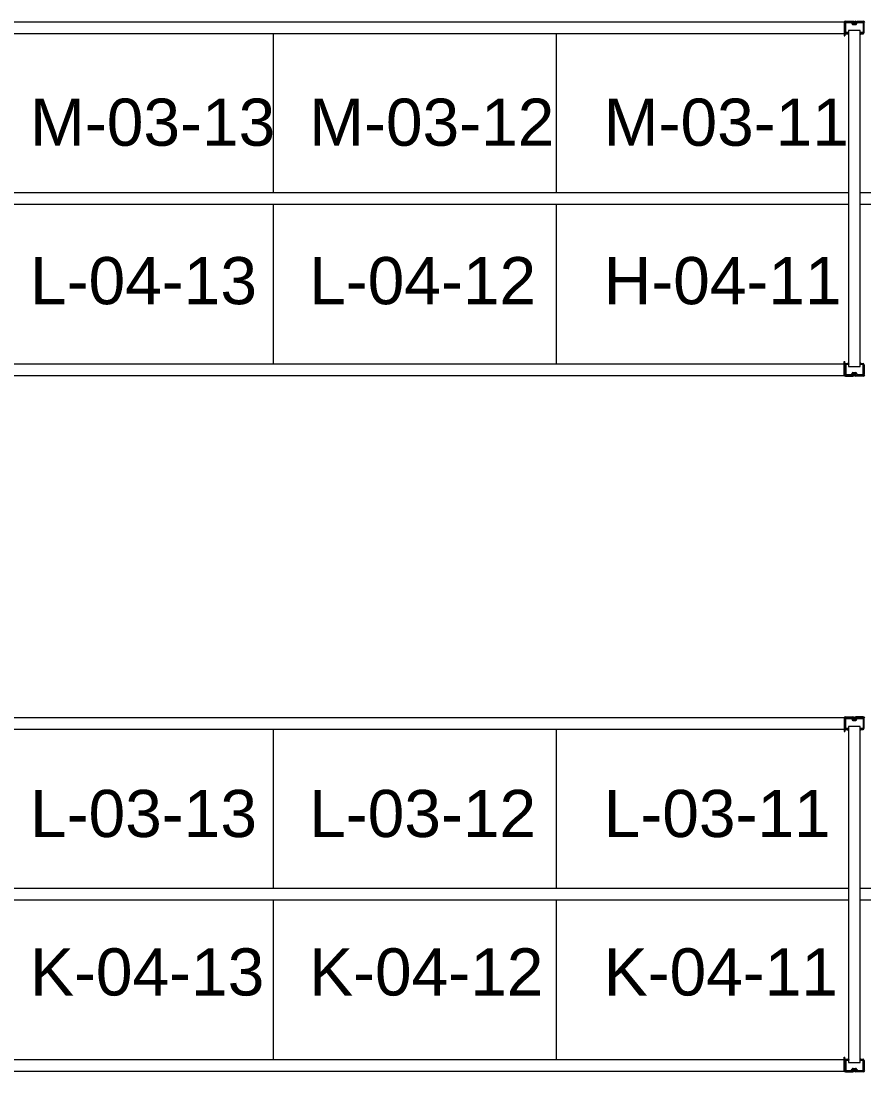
# Model space of a CAD drawing. Header units: inches. Extents: x 2743 to 10591, y -1604 to 5792.
# Drawn here: x 4470.6 to 4613.6, y 4693.9 to 4872.1 of the extents above; entities that cross this region are included whole.
import ezdxf

# ---------------------------------------------------------------- set-up
doc = ezdxf.new("R2010")
doc.units = ezdxf.units.IN
doc.header["$LTSCALE"] = 0.1875
doc.header["$MEASUREMENT"] = 0
for name, color, linetype, lineweight in [('22 Dimension', 7, 'Continuous', 5), ('32 Echelle', 160, 'Continuous', 15), ('33 Poutre', 30, 'Continuous', 15)]:
    doc.layers.add(name, color=color, linetype=linetype, lineweight=lineweight)
doc.styles.add('arial', font='')
doc.styles.get('arial').set_extended_font_data('Arial')

msp = doc.modelspace()

# ---------------------------------------------------------------- hatches: boundary and pattern name
at = {"layer": '32 Echelle'}
for points in [[(4610.95873, 4869.81503), (4610.95873, 4870.00253), (4610.77123, 4870.00253)], [(4610.95873, 4869.81503), (4610.95873, 4870.00253), (4610.77123, 4870.00253)], [(4612.95873, 4869.81503), (4612.95873, 4870.00253), (4613.14623, 4870.00253)], [(4612.95873, 4869.81503), (4612.95873, 4870.00253), (4613.14623, 4870.00253)], [(4610.95873, 4814.19003), (4610.95873, 4814.00253), (4610.77123, 4814.00253)], [(4610.95873, 4814.19003), (4610.95873, 4814.00253), (4610.77123, 4814.00253)], [(4612.95873, 4814.19003), (4612.95873, 4814.00253), (4613.14623, 4814.00253)], [(4612.95873, 4814.19003), (4612.95873, 4814.00253), (4613.14623, 4814.00253)], [(4610.95873, 4751.81503), (4610.95873, 4752.00253), (4610.77123, 4752.00253)], [(4610.95873, 4751.81503), (4610.95873, 4752.00253), (4610.77123, 4752.00253)], [(4612.95873, 4751.81503), (4612.95873, 4752.00253), (4613.14623, 4752.00253)], [(4612.95873, 4751.81503), (4612.95873, 4752.00253), (4613.14623, 4752.00253)], [(4610.95873, 4696.19003), (4610.95873, 4696.00253), (4610.77123, 4696.00253)], [(4610.95873, 4696.19003), (4610.95873, 4696.00253), (4610.77123, 4696.00253)], [(4612.95873, 4696.19003), (4612.95873, 4696.00253), (4613.14623, 4696.00253)], [(4612.95873, 4696.19003), (4612.95873, 4696.00253), (4613.14623, 4696.00253)]]:
    msp.add_hatch(color=256, dxfattribs=at).paths.add_polyline_path(points)

# ---------------------------------------------------------------- linework, layer by layer
at = {"layer": '22 Dimension'}
for p, q in [((4513.33373, 4870.00253), (4513.33373, 4843.00253)), ((4561.33373, 4870.00253), (4561.33373, 4843.00253)), ((4610.95873, 4843.00253), (4465.33373, 4843.00253)), ((4758.58373, 4843.00253), (4612.95873, 4843.00253)), ((4610.95873, 4841.00253), (4465.33373, 4841.00253)), ((4513.33373, 4841.00253), (4513.33373, 4814.00253)), ((4561.33373, 4841.00253), (4561.33373, 4814.00253)), ((4758.58373, 4841.00253), (4612.95873, 4841.00253)), ((4513.33373, 4752.00253), (4513.33373, 4725.00253)), ((4561.33373, 4752.00253), (4561.33373, 4725.00253)), ((4610.95873, 4725.00253), (4465.33373, 4725.00253)), ((4758.58373, 4725.00253), (4612.95873, 4725.00253)), ((4610.95873, 4723.00253), (4465.33373, 4723.00253)), ((4610.95873, 4723.00253), (4465.33373, 4723.00253)), ((4513.33373, 4723.00253), (4513.33373, 4696.00253)), ((4561.33373, 4723.00253), (4561.33373, 4696.00253)), ((4758.58373, 4723.00253), (4612.95873, 4723.00253))]:
    msp.add_line(p, q, dxfattribs=at)
at = {"layer": '32 Echelle', "linetype": 'Continuous', "lineweight": 25}
for p, q in [((4610.33377, 4871.81878), (4610.33377, 4870.18628)), ((4610.33377, 4871.81878), (4610.33377, 4870.18628)), ((4610.42377, 4870.18628), (4610.42377, 4871.81878)), ((4610.42377, 4870.18628), (4610.42377, 4871.81878)), ((4611.44636, 4872.00253), (4610.51752, 4872.00253)), ((4611.44636, 4872.00253), (4610.51752, 4872.00253)), ((4610.51752, 4871.91253), (4611.44636, 4871.91253)), ((4610.51752, 4871.91253), (4611.44636, 4871.91253)), ((4611.53602, 4871.84619), (4611.57993, 4871.70256)), ((4611.53602, 4871.84619), (4611.57993, 4871.70256)), ((4611.666, 4871.72887), (4611.62208, 4871.8725)), ((4611.666, 4871.72887), (4611.62208, 4871.8725)), ((4612.16181, 4871.66253), (4611.75565, 4871.66253)), ((4612.16181, 4871.66253), (4611.75565, 4871.66253)), ((4611.75565, 4871.57253), (4612.16181, 4871.57253)), ((4611.75565, 4871.57253), (4612.16181, 4871.57253)), ((4612.29538, 4871.8725), (4612.25147, 4871.72887)), ((4612.29538, 4871.8725), (4612.25147, 4871.72887)), ((4612.33754, 4871.70256), (4612.38145, 4871.84619)), ((4612.33754, 4871.70256), (4612.38145, 4871.84619)), ((4613.39994, 4872.00253), (4612.4711, 4872.00253)), ((4613.39994, 4872.00253), (4612.4711, 4872.00253)), ((4612.4711, 4871.91253), (4613.39994, 4871.91253)), ((4612.4711, 4871.91253), (4613.39994, 4871.91253)), ((4613.49369, 4871.81878), (4613.49369, 4870.18628)), ((4613.49369, 4871.81878), (4613.49369, 4870.18628)), ((4613.58369, 4870.18628), (4613.58369, 4871.81878)), ((4613.58369, 4870.18628), (4613.58369, 4871.81878)), ((4610.93377, 4870.09253), (4610.51752, 4870.09253)), ((4610.93377, 4870.09253), (4610.51752, 4870.09253)), ((4610.51752, 4870.00253), (4610.93377, 4870.00253)), ((4610.51752, 4870.00253), (4610.93377, 4870.00253)), ((4610.93377, 4870.00253), (4610.93377, 4870.09253)), ((4610.93377, 4870.00253), (4610.93377, 4870.09253)), ((4613.39994, 4870.09253), (4612.98369, 4870.09253)), ((4612.98369, 4870.09253), (4612.98369, 4870.00253)), ((4613.39994, 4870.09253), (4612.98369, 4870.09253)), ((4612.98369, 4870.09253), (4612.98369, 4870.00253)), ((4612.98369, 4870.00253), (4613.39994, 4870.00253)), ((4612.98369, 4870.00253), (4613.39994, 4870.00253)), ((4610.33377, 4812.18628), (4610.33377, 4813.81878)), ((4610.33377, 4812.18628), (4610.33377, 4813.81878)), ((4610.42377, 4813.81878), (4610.42377, 4812.18628)), ((4610.42377, 4813.81878), (4610.42377, 4812.18628)), ((4610.51752, 4814.00253), (4610.93377, 4814.00253)), ((4610.51752, 4814.00253), (4610.93377, 4814.00253)), ((4610.93377, 4813.91253), (4610.51752, 4813.91253)), ((4610.93377, 4813.91253), (4610.51752, 4813.91253)), ((4610.93377, 4814.00253), (4610.93377, 4813.91253)), ((4610.93377, 4814.00253), (4610.93377, 4813.91253)), ((4611.75565, 4812.43253), (4612.16181, 4812.43253)), ((4611.75565, 4812.43253), (4612.16181, 4812.43253)), ((4612.98369, 4814.00253), (4613.39994, 4814.00253)), ((4612.98369, 4813.91253), (4612.98369, 4814.00253)), ((4612.98369, 4814.00253), (4613.39994, 4814.00253)), ((4612.98369, 4813.91253), (4612.98369, 4814.00253)), ((4613.39994, 4813.91253), (4612.98369, 4813.91253)), ((4613.39994, 4813.91253), (4612.98369, 4813.91253)), ((4613.49369, 4812.18628), (4613.49369, 4813.81878)), ((4613.49369, 4812.18628), (4613.49369, 4813.81878)), ((4613.58369, 4813.81878), (4613.58369, 4812.18628)), ((4613.58369, 4813.81878), (4613.58369, 4812.18628)), ((4610.51752, 4812.09253), (4611.44636, 4812.09253)), ((4610.51752, 4812.09253), (4611.44636, 4812.09253)), ((4611.44636, 4812.00253), (4610.51752, 4812.00253)), ((4611.44636, 4812.00253), (4610.51752, 4812.00253)), ((4611.53602, 4812.15887), (4611.57993, 4812.3025)), ((4611.53602, 4812.15887), (4611.57993, 4812.3025)), ((4611.666, 4812.27619), (4611.62208, 4812.13256)), ((4611.666, 4812.27619), (4611.62208, 4812.13256)), ((4612.16181, 4812.34253), (4611.75565, 4812.34253)), ((4612.16181, 4812.34253), (4611.75565, 4812.34253)), ((4612.29538, 4812.13256), (4612.25147, 4812.27619)), ((4612.29538, 4812.13256), (4612.25147, 4812.27619)), ((4612.33754, 4812.3025), (4612.38145, 4812.15887)), ((4612.33754, 4812.3025), (4612.38145, 4812.15887)), ((4612.4711, 4812.09253), (4613.39994, 4812.09253)), ((4612.4711, 4812.09253), (4613.39994, 4812.09253)), ((4613.39994, 4812.00253), (4612.4711, 4812.00253)), ((4613.39994, 4812.00253), (4612.4711, 4812.00253)), ((4610.33377, 4753.81878), (4610.33377, 4752.18628)), ((4610.33377, 4753.81878), (4610.33377, 4752.18628)), ((4610.42377, 4752.18628), (4610.42377, 4753.81878)), ((4610.42377, 4752.18628), (4610.42377, 4753.81878)), ((4611.44636, 4754.00253), (4610.51752, 4754.00253)), ((4611.44636, 4754.00253), (4610.51752, 4754.00253)), ((4610.51752, 4753.91253), (4611.44636, 4753.91253)), ((4610.51752, 4753.91253), (4611.44636, 4753.91253)), ((4611.53602, 4753.84619), (4611.57993, 4753.70256)), ((4611.53602, 4753.84619), (4611.57993, 4753.70256)), ((4611.666, 4753.72887), (4611.62208, 4753.8725)), ((4611.666, 4753.72887), (4611.62208, 4753.8725)), ((4612.16181, 4753.66253), (4611.75565, 4753.66253)), ((4612.16181, 4753.66253), (4611.75565, 4753.66253)), ((4612.29538, 4753.8725), (4612.25147, 4753.72887)), ((4612.29538, 4753.8725), (4612.25147, 4753.72887)), ((4612.33754, 4753.70256), (4612.38145, 4753.84619)), ((4612.33754, 4753.70256), (4612.38145, 4753.84619)), ((4613.39994, 4754.00253), (4612.4711, 4754.00253)), ((4613.39994, 4754.00253), (4612.4711, 4754.00253)), ((4612.4711, 4753.91253), (4613.39994, 4753.91253)), ((4612.4711, 4753.91253), (4613.39994, 4753.91253)), ((4613.49369, 4753.81878), (4613.49369, 4752.18628)), ((4613.49369, 4753.81878), (4613.49369, 4752.18628)), ((4613.58369, 4752.18628), (4613.58369, 4753.81878)), ((4613.58369, 4752.18628), (4613.58369, 4753.81878)), ((4610.93377, 4752.09253), (4610.51752, 4752.09253)), ((4610.93377, 4752.09253), (4610.51752, 4752.09253)), ((4610.51752, 4752.00253), (4610.93377, 4752.00253)), ((4610.51752, 4752.00253), (4610.93377, 4752.00253)), ((4610.93377, 4752.00253), (4610.93377, 4752.09253)), ((4610.93377, 4752.00253), (4610.93377, 4752.09253)), ((4611.75565, 4753.57253), (4612.16181, 4753.57253)), ((4611.75565, 4753.57253), (4612.16181, 4753.57253)), ((4613.39994, 4752.09253), (4612.98369, 4752.09253)), ((4612.98369, 4752.09253), (4612.98369, 4752.00253)), ((4613.39994, 4752.09253), (4612.98369, 4752.09253)), ((4612.98369, 4752.09253), (4612.98369, 4752.00253)), ((4612.98369, 4752.00253), (4613.39994, 4752.00253)), ((4612.98369, 4752.00253), (4613.39994, 4752.00253)), ((4610.33377, 4694.18628), (4610.33377, 4695.81878)), ((4610.33377, 4694.18628), (4610.33377, 4695.81878)), ((4610.42377, 4695.81878), (4610.42377, 4694.18628)), ((4610.42377, 4695.81878), (4610.42377, 4694.18628)), ((4610.51752, 4696.00253), (4610.93377, 4696.00253)), ((4610.51752, 4696.00253), (4610.93377, 4696.00253)), ((4610.93377, 4695.91253), (4610.51752, 4695.91253)), ((4610.93377, 4695.91253), (4610.51752, 4695.91253)), ((4610.93377, 4696.00253), (4610.93377, 4695.91253)), ((4610.93377, 4696.00253), (4610.93377, 4695.91253)), ((4612.98369, 4696.00253), (4613.39994, 4696.00253)), ((4612.98369, 4695.91253), (4612.98369, 4696.00253)), ((4612.98369, 4696.00253), (4613.39994, 4696.00253)), ((4612.98369, 4695.91253), (4612.98369, 4696.00253)), ((4613.39994, 4695.91253), (4612.98369, 4695.91253)), ((4613.39994, 4695.91253), (4612.98369, 4695.91253)), ((4613.49369, 4694.18628), (4613.49369, 4695.81878)), ((4613.49369, 4694.18628), (4613.49369, 4695.81878)), ((4613.58369, 4695.81878), (4613.58369, 4694.18628)), ((4613.58369, 4695.81878), (4613.58369, 4694.18628)), ((4610.51752, 4694.09253), (4611.44636, 4694.09253)), ((4610.51752, 4694.09253), (4611.44636, 4694.09253)), ((4611.44636, 4694.00253), (4610.51752, 4694.00253)), ((4611.44636, 4694.00253), (4610.51752, 4694.00253)), ((4611.53602, 4694.15887), (4611.57993, 4694.3025)), ((4611.53602, 4694.15887), (4611.57993, 4694.3025)), ((4611.666, 4694.27619), (4611.62208, 4694.13256)), ((4611.666, 4694.27619), (4611.62208, 4694.13256)), ((4611.75565, 4694.43253), (4612.16181, 4694.43253)), ((4611.75565, 4694.43253), (4612.16181, 4694.43253)), ((4612.16181, 4694.34253), (4611.75565, 4694.34253)), ((4612.16181, 4694.34253), (4611.75565, 4694.34253)), ((4612.29538, 4694.13256), (4612.25147, 4694.27619)), ((4612.29538, 4694.13256), (4612.25147, 4694.27619)), ((4612.33754, 4694.3025), (4612.38145, 4694.15887)), ((4612.33754, 4694.3025), (4612.38145, 4694.15887)), ((4612.4711, 4694.09253), (4613.39994, 4694.09253)), ((4612.4711, 4694.09253), (4613.39994, 4694.09253)), ((4613.39994, 4694.00253), (4612.4711, 4694.00253)), ((4613.39994, 4694.00253), (4612.4711, 4694.00253))]:
    msp.add_line(p, q, dxfattribs=at)
at = {"layer": '32 Echelle'}
for p, q in [((4610.95873, 4870.00253), (4610.77123, 4870.00253)), ((4610.95873, 4869.81503), (4610.77123, 4870.00253)), ((4610.95873, 4870.00253), (4610.77123, 4870.00253)), ((4610.95873, 4869.81503), (4610.77123, 4870.00253)), ((4612.95873, 4870.50253), (4610.95873, 4870.50253)), ((4610.95873, 4870.50253), (4610.95873, 4813.50253)), ((4612.95873, 4870.50253), (4610.95873, 4870.50253)), ((4610.95873, 4870.50253), (4610.95873, 4813.50253)), ((4610.95873, 4869.81503), (4610.95873, 4870.00253)), ((4610.95873, 4869.81503), (4610.95873, 4870.00253)), ((4612.95873, 4813.50253), (4612.95873, 4870.50253)), ((4612.95873, 4813.50253), (4612.95873, 4870.50253)), ((4612.95873, 4870.00253), (4613.14623, 4870.00253)), ((4612.95873, 4869.81503), (4612.95873, 4870.00253)), ((4612.95873, 4869.81503), (4613.14623, 4870.00253)), ((4612.95873, 4870.00253), (4613.14623, 4870.00253)), ((4612.95873, 4869.81503), (4612.95873, 4870.00253)), ((4612.95873, 4869.81503), (4613.14623, 4870.00253)), ((4610.95873, 4814.19003), (4610.77123, 4814.00253)), ((4610.95873, 4814.19003), (4610.77123, 4814.00253)), ((4610.95873, 4814.00253), (4610.77123, 4814.00253)), ((4610.95873, 4814.00253), (4610.77123, 4814.00253)), ((4610.95873, 4814.19003), (4610.95873, 4814.00253)), ((4610.95873, 4814.19003), (4610.95873, 4814.00253)), ((4610.95873, 4813.50253), (4612.95873, 4813.50253)), ((4610.95873, 4813.50253), (4612.95873, 4813.50253)), ((4612.95873, 4814.19003), (4612.95873, 4814.00253)), ((4612.95873, 4814.19003), (4613.14623, 4814.00253)), ((4612.95873, 4814.19003), (4612.95873, 4814.00253)), ((4612.95873, 4814.19003), (4613.14623, 4814.00253)), ((4612.95873, 4814.00253), (4613.14623, 4814.00253)), ((4612.95873, 4814.00253), (4613.14623, 4814.00253)), ((4610.95873, 4752.00253), (4610.77123, 4752.00253)), ((4610.95873, 4751.81503), (4610.77123, 4752.00253)), ((4610.95873, 4752.00253), (4610.77123, 4752.00253)), ((4610.95873, 4751.81503), (4610.77123, 4752.00253)), ((4612.95873, 4752.50253), (4610.95873, 4752.50253)), ((4610.95873, 4752.50253), (4610.95873, 4695.50253)), ((4612.95873, 4752.50253), (4610.95873, 4752.50253)), ((4610.95873, 4752.50253), (4610.95873, 4695.50253)), ((4610.95873, 4751.81503), (4610.95873, 4752.00253)), ((4610.95873, 4751.81503), (4610.95873, 4752.00253)), ((4612.95873, 4695.50253), (4612.95873, 4752.50253)), ((4612.95873, 4695.50253), (4612.95873, 4752.50253)), ((4612.95873, 4752.00253), (4613.14623, 4752.00253)), ((4612.95873, 4751.81503), (4612.95873, 4752.00253)), ((4612.95873, 4751.81503), (4613.14623, 4752.00253)), ((4612.95873, 4752.00253), (4613.14623, 4752.00253)), ((4612.95873, 4751.81503), (4612.95873, 4752.00253)), ((4612.95873, 4751.81503), (4613.14623, 4752.00253)), ((4610.95873, 4696.19003), (4610.77123, 4696.00253)), ((4610.95873, 4696.19003), (4610.77123, 4696.00253)), ((4610.95873, 4696.00253), (4610.77123, 4696.00253)), ((4610.95873, 4696.00253), (4610.77123, 4696.00253)), ((4610.95873, 4696.19003), (4610.95873, 4696.00253)), ((4610.95873, 4696.19003), (4610.95873, 4696.00253)), ((4610.95873, 4695.50253), (4612.95873, 4695.50253)), ((4610.95873, 4695.50253), (4612.95873, 4695.50253)), ((4612.95873, 4696.19003), (4612.95873, 4696.00253)), ((4612.95873, 4696.19003), (4613.14623, 4696.00253)), ((4612.95873, 4696.19003), (4612.95873, 4696.00253)), ((4612.95873, 4696.19003), (4613.14623, 4696.00253)), ((4612.95873, 4696.00253), (4613.14623, 4696.00253)), ((4612.95873, 4696.00253), (4613.14623, 4696.00253))]:
    msp.add_line(p, q, dxfattribs=at)
at = {"layer": '32 Echelle', "linetype": 'Continuous', "lineweight": 25}
for centre, radius, start, end in [((4610.51752, 4871.81878), 0.18375, 90, 180), ((4610.51752, 4871.81878), 0.18375, 90, 180), ((4610.51752, 4871.81878), 0.09375, 90, 180), ((4610.51752, 4871.81878), 0.09375, 90, 180), ((4611.44636, 4871.81878), 0.18375, 17, 90), ((4611.44636, 4871.81878), 0.18375, 17, 90), ((4611.44636, 4871.81878), 0.09375, 17, 90), ((4611.44636, 4871.81878), 0.09375, 17, 90), ((4611.75565, 4871.75628), 0.18375, 197, 270), ((4611.75565, 4871.75628), 0.18375, 197, 270), ((4611.75565, 4871.75628), 0.09375, 197, 270), ((4611.75565, 4871.75628), 0.09375, 197, 270), ((4612.16181, 4871.75628), 0.09375, 270, 343), ((4612.16181, 4871.75628), 0.09375, 270, 343), ((4612.16181, 4871.75628), 0.18375, 270, 343), ((4612.16181, 4871.75628), 0.18375, 270, 343), ((4612.4711, 4871.81878), 0.18375, 90, 163), ((4612.4711, 4871.81878), 0.18375, 90, 163), ((4612.4711, 4871.81878), 0.09375, 90, 163), ((4612.4711, 4871.81878), 0.09375, 90, 163), ((4613.39994, 4871.81878), 0.18375, 0, 90), ((4613.39994, 4871.81878), 0.18375, 0, 90), ((4613.39994, 4871.81878), 0.09375, 0, 90), ((4613.39994, 4871.81878), 0.09375, 0, 90), ((4610.51752, 4870.18628), 0.18375, 180, 270), ((4610.51752, 4870.18628), 0.18375, 180, 270), ((4610.51752, 4870.18628), 0.09375, 180, 270), ((4610.51752, 4870.18628), 0.09375, 180, 270), ((4613.39994, 4870.18628), 0.09375, 270, 0), ((4613.39994, 4870.18628), 0.18375, 270, 0), ((4613.39994, 4870.18628), 0.09375, 270, 0), ((4613.39994, 4870.18628), 0.18375, 270, 0), ((4610.51752, 4813.81878), 0.18375, 90, 180), ((4610.51752, 4813.81878), 0.18375, 90, 180), ((4610.51752, 4813.81878), 0.09375, 90, 180), ((4610.51752, 4813.81878), 0.09375, 90, 180), ((4611.75565, 4812.24878), 0.18375, 90, 163), ((4611.75565, 4812.24878), 0.18375, 90, 163), ((4612.16181, 4812.24878), 0.18375, 17, 90), ((4612.16181, 4812.24878), 0.18375, 17, 90), ((4613.39994, 4813.81878), 0.18375, 0, 90), ((4613.39994, 4813.81878), 0.18375, 0, 90), ((4613.39994, 4813.81878), 0.09375, 0, 90), ((4613.39994, 4813.81878), 0.09375, 0, 90), ((4610.51752, 4812.18628), 0.18375, 180, 270), ((4610.51752, 4812.18628), 0.18375, 180, 270), ((4610.51752, 4812.18628), 0.09375, 180, 270), ((4610.51752, 4812.18628), 0.09375, 180, 270), ((4611.44636, 4812.18628), 0.09375, 270, 343), ((4611.44636, 4812.18628), 0.09375, 270, 343), ((4611.44636, 4812.18628), 0.18375, 270, 343), ((4611.44636, 4812.18628), 0.18375, 270, 343), ((4611.75565, 4812.24878), 0.09375, 90, 163), ((4611.75565, 4812.24878), 0.09375, 90, 163), ((4612.16181, 4812.24878), 0.09375, 17, 90), ((4612.16181, 4812.24878), 0.09375, 17, 90), ((4612.4711, 4812.18628), 0.18375, 197, 270), ((4612.4711, 4812.18628), 0.18375, 197, 270), ((4612.4711, 4812.18628), 0.09375, 197, 270), ((4612.4711, 4812.18628), 0.09375, 197, 270), ((4613.39994, 4812.18628), 0.09375, 270, 0), ((4613.39994, 4812.18628), 0.18375, 270, 0), ((4613.39994, 4812.18628), 0.09375, 270, 0), ((4613.39994, 4812.18628), 0.18375, 270, 0), ((4610.51752, 4753.81878), 0.18375, 90, 180), ((4610.51752, 4753.81878), 0.18375, 90, 180), ((4610.51752, 4753.81878), 0.09375, 90, 180), ((4610.51752, 4753.81878), 0.09375, 90, 180), ((4611.44636, 4753.81878), 0.18375, 17, 90), ((4611.44636, 4753.81878), 0.18375, 17, 90), ((4611.44636, 4753.81878), 0.09375, 17, 90), ((4611.44636, 4753.81878), 0.09375, 17, 90), ((4611.75565, 4753.75628), 0.18375, 197, 270), ((4611.75565, 4753.75628), 0.18375, 197, 270), ((4611.75565, 4753.75628), 0.09375, 197, 270), ((4611.75565, 4753.75628), 0.09375, 197, 270), ((4612.16181, 4753.75628), 0.09375, 270, 343), ((4612.16181, 4753.75628), 0.09375, 270, 343), ((4612.16181, 4753.75628), 0.18375, 270, 343), ((4612.16181, 4753.75628), 0.18375, 270, 343), ((4612.4711, 4753.81878), 0.18375, 90, 163), ((4612.4711, 4753.81878), 0.18375, 90, 163), ((4612.4711, 4753.81878), 0.09375, 90, 163), ((4612.4711, 4753.81878), 0.09375, 90, 163), ((4613.39994, 4753.81878), 0.18375, 0, 90), ((4613.39994, 4753.81878), 0.18375, 0, 90), ((4613.39994, 4753.81878), 0.09375, 0, 90), ((4613.39994, 4753.81878), 0.09375, 0, 90), ((4610.51752, 4752.18628), 0.18375, 180, 270), ((4610.51752, 4752.18628), 0.18375, 180, 270), ((4610.51752, 4752.18628), 0.09375, 180, 270), ((4610.51752, 4752.18628), 0.09375, 180, 270), ((4613.39994, 4752.18628), 0.09375, 270, 0), ((4613.39994, 4752.18628), 0.18375, 270, 0), ((4613.39994, 4752.18628), 0.09375, 270, 0), ((4613.39994, 4752.18628), 0.18375, 270, 0), ((4610.51752, 4695.81878), 0.18375, 90, 180), ((4610.51752, 4695.81878), 0.18375, 90, 180), ((4610.51752, 4695.81878), 0.09375, 90, 180), ((4610.51752, 4695.81878), 0.09375, 90, 180), ((4613.39994, 4695.81878), 0.18375, 0, 90), ((4613.39994, 4695.81878), 0.18375, 0, 90), ((4613.39994, 4695.81878), 0.09375, 0, 90), ((4613.39994, 4695.81878), 0.09375, 0, 90), ((4610.51752, 4694.18628), 0.18375, 180, 270), ((4610.51752, 4694.18628), 0.18375, 180, 270), ((4610.51752, 4694.18628), 0.09375, 180, 270), ((4610.51752, 4694.18628), 0.09375, 180, 270), ((4611.44636, 4694.18628), 0.09375, 270, 343), ((4611.44636, 4694.18628), 0.09375, 270, 343), ((4611.44636, 4694.18628), 0.18375, 270, 343), ((4611.44636, 4694.18628), 0.18375, 270, 343), ((4611.75565, 4694.24878), 0.18375, 90, 163), ((4611.75565, 4694.24878), 0.18375, 90, 163), ((4611.75565, 4694.24878), 0.09375, 90, 163), ((4611.75565, 4694.24878), 0.09375, 90, 163), ((4612.16181, 4694.24878), 0.18375, 17, 90), ((4612.16181, 4694.24878), 0.18375, 17, 90), ((4612.16181, 4694.24878), 0.09375, 17, 90), ((4612.16181, 4694.24878), 0.09375, 17, 90), ((4612.4711, 4694.18628), 0.18375, 197, 270), ((4612.4711, 4694.18628), 0.18375, 197, 270), ((4612.4711, 4694.18628), 0.09375, 197, 270), ((4612.4711, 4694.18628), 0.09375, 197, 270), ((4613.39994, 4694.18628), 0.09375, 270, 0), ((4613.39994, 4694.18628), 0.18375, 270, 0), ((4613.39994, 4694.18628), 0.09375, 270, 0), ((4613.39994, 4694.18628), 0.18375, 270, 0)]:
    msp.add_arc(centre, radius, start, end, dxfattribs=at)
at = {"layer": '33 Poutre'}
for p, q in [((4466.08373, 4872.00253), (4610.20873, 4872.00253)), ((4610.20873, 4872.00253), (4610.20873, 4870.00253)), ((4610.20873, 4871.87753), (4610.20873, 4869.62153)), ((4610.32773, 4871.87753), (4610.32773, 4869.62153)), ((4611.71473, 4872.00253), (4610.45273, 4872.00253)), ((4611.83973, 4871.66253), (4611.83973, 4871.87753)), ((4611.83973, 4871.66253), (4611.95873, 4871.66253)), ((4611.95873, 4871.66253), (4611.95873, 4871.87753)), ((4611.95873, 4871.66253), (4611.95873, 4871.87753)), ((4612.07773, 4871.66253), (4611.95873, 4871.66253)), ((4612.07773, 4871.66253), (4612.07773, 4871.87753)), ((4612.20273, 4872.00253), (4613.46473, 4872.00253)), ((4466.08373, 4870.00253), (4610.20873, 4870.00253)), ((4610.20873, 4869.62153), (4610.32773, 4869.62153)), ((4610.20873, 4812.12753), (4610.20873, 4814.38353)), ((4610.20873, 4814.38353), (4610.32773, 4814.38353)), ((4610.32773, 4812.12753), (4610.32773, 4814.38353)), ((4466.08373, 4814.00253), (4610.20873, 4814.00253)), ((4610.20873, 4812.00253), (4610.20873, 4814.00253)), ((4466.08373, 4812.00253), (4610.20873, 4812.00253)), ((4611.71473, 4812.00253), (4610.45273, 4812.00253)), ((4610.45273, 4811.88353), (4611.71473, 4811.88353)), ((4611.83973, 4812.34253), (4611.83973, 4812.12753)), ((4611.83973, 4812.34253), (4611.95873, 4812.34253)), ((4611.95873, 4812.34253), (4611.95873, 4812.12753)), ((4611.95873, 4812.34253), (4611.95873, 4812.12753)), ((4612.07773, 4812.34253), (4611.95873, 4812.34253)), ((4612.07773, 4812.34253), (4612.07773, 4812.12753)), ((4612.20273, 4812.00253), (4613.46473, 4812.00253)), ((4613.46473, 4811.88353), (4612.20273, 4811.88353)), ((4466.08373, 4754.00253), (4610.20873, 4754.00253)), ((4610.20873, 4754.00253), (4610.20873, 4752.00253)), ((4610.20873, 4753.87753), (4610.20873, 4751.62153)), ((4610.32773, 4753.87753), (4610.32773, 4751.62153)), ((4610.45273, 4754.12153), (4611.71473, 4754.12153)), ((4611.71473, 4754.00253), (4610.45273, 4754.00253)), ((4611.83973, 4753.66253), (4611.83973, 4753.87753)), ((4611.83973, 4753.66253), (4611.95873, 4753.66253)), ((4611.95873, 4753.66253), (4611.95873, 4753.87753)), ((4611.95873, 4753.66253), (4611.95873, 4753.87753)), ((4612.07773, 4753.66253), (4611.95873, 4753.66253)), ((4612.07773, 4753.66253), (4612.07773, 4753.87753)), ((4613.46473, 4754.12153), (4612.20273, 4754.12153)), ((4612.20273, 4754.00253), (4613.46473, 4754.00253)), ((4466.08373, 4752.00253), (4610.20873, 4752.00253)), ((4610.20873, 4751.62153), (4610.32773, 4751.62153)), ((4466.08373, 4696.00253), (4610.20873, 4696.00253)), ((4610.20873, 4694.12753), (4610.20873, 4696.38353)), ((4610.20873, 4696.38353), (4610.32773, 4696.38353)), ((4610.20873, 4694.00253), (4610.20873, 4696.00253)), ((4610.32773, 4694.12753), (4610.32773, 4696.38353)), ((4466.08373, 4694.00253), (4610.20873, 4694.00253)), ((4611.71473, 4694.00253), (4610.45273, 4694.00253)), ((4610.45273, 4693.88353), (4611.71473, 4693.88353)), ((4611.83973, 4694.34253), (4611.83973, 4694.12753)), ((4611.83973, 4694.34253), (4611.95873, 4694.34253)), ((4611.95873, 4694.34253), (4611.95873, 4694.12753)), ((4611.95873, 4694.34253), (4611.95873, 4694.12753)), ((4612.07773, 4694.34253), (4611.95873, 4694.34253)), ((4612.07773, 4694.34253), (4612.07773, 4694.12753)), ((4612.20273, 4694.00253), (4613.46473, 4694.00253)), ((4613.46473, 4693.88353), (4612.20273, 4693.88353))]:
    msp.add_line(p, q, dxfattribs=at)
for centre, radius, start, end in [((4610.45273, 4871.87753), 0.244, 90, 180), ((4610.45273, 4871.87753), 0.125, 90, 180), ((4611.71473, 4871.87753), 0.244, 0, 90), ((4611.71473, 4871.87753), 0.125, 0, 90), ((4612.20273, 4871.87753), 0.244, 90, 180), ((4612.20273, 4871.87753), 0.125, 90, 180), ((4613.46473, 4871.87753), 0.244, 0, 90), ((4613.46473, 4871.87753), 0.125, 0, 90), ((4610.45273, 4812.12753), 0.244, 180, 270), ((4610.45273, 4812.12753), 0.125, 180, 270), ((4611.71473, 4812.12753), 0.125, 270, 0), ((4611.71473, 4812.12753), 0.244, 270, 0), ((4612.20273, 4812.12753), 0.244, 180, 270), ((4612.20273, 4812.12753), 0.125, 180, 270), ((4613.46473, 4812.12753), 0.244, 270, 0), ((4613.46473, 4812.12753), 0.125, 270, 0), ((4610.45273, 4753.87753), 0.244, 90, 180), ((4610.45273, 4753.87753), 0.125, 90, 180), ((4611.71473, 4753.87753), 0.244, 0, 90), ((4611.71473, 4753.87753), 0.125, 0, 90), ((4612.20273, 4753.87753), 0.244, 90, 180), ((4612.20273, 4753.87753), 0.125, 90, 180), ((4613.46473, 4753.87753), 0.244, 0, 90), ((4613.46473, 4753.87753), 0.125, 0, 90), ((4610.45273, 4694.12753), 0.244, 180, 270), ((4610.45273, 4694.12753), 0.125, 180, 270), ((4611.71473, 4694.12753), 0.125, 270, 0), ((4611.71473, 4694.12753), 0.244, 270, 0), ((4612.20273, 4694.12753), 0.244, 180, 270), ((4612.20273, 4694.12753), 0.125, 180, 270), ((4613.46473, 4694.12753), 0.244, 270, 0), ((4613.46473, 4694.12753), 0.125, 270, 0)]:
    msp.add_arc(centre, radius, start, end, dxfattribs=at)

# ---------------------------------------------------------------- texts
at = {"layer": '22 Dimension', "char_height": 8, "attachment_point": 1, "style": 'arial'}
for s, insert in [('{\\fArial Unicode MS|b0|i0|c0|p2;\\C8;M-03-13}', (4472.08875, 4858.96415)), ('{\\fArial Unicode MS|b0|i0|c0|p2;\\C8;M-03-12}', (4519.44478, 4858.96415)), ('{\\fArial Unicode MS|b0|i0|c0|p2;\\C8;M-03-11}', (4569.42498, 4858.96415)), ('{\\fArial Unicode MS|b0|i0|c0|p2;\\C8;L-04-13}', (4472.08875, 4832.09161)), ('{\\fArial Unicode MS|b0|i0|c0|p2;\\C8;L-04-12}', (4519.44478, 4832.09161)), ('{\\fArial Unicode MS|b0|i0|c0|p2;\\C8;H-04-11}', (4569.42498, 4832.09161)), ('{\\fArial Unicode MS|b0|i0|c0|p2;\\C8;L-03-13}', (4472.08875, 4741.72557)), ('{\\fArial Unicode MS|b0|i0|c0|p2;\\C8;L-03-12}', (4519.44478, 4741.72557)), ('{\\fArial Unicode MS|b0|i0|c0|p2;\\C8;L-03-11}', (4569.42498, 4741.72557)), ('{\\fArial Unicode MS|b0|i0|c0|p2;\\C8;K-04-13}', (4472.08875, 4714.85303)), ('{\\fArial Unicode MS|b0|i0|c0|p2;\\C8;K-04-12}', (4519.44478, 4714.85303)), ('{\\fArial Unicode MS|b0|i0|c0|p2;\\C8;K-04-11}', (4569.42498, 4714.85303))]:
    msp.add_mtext_dynamic_manual_height_columns(s, width=68.8901007, gutter_width=5, heights=[0], dxfattribs=dict(at, insert=insert))

doc.saveas('drawing.dxf')
